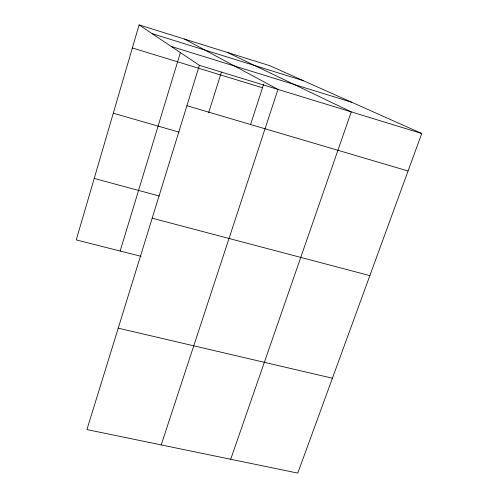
<?xml version="1.0" encoding="UTF-8"?>
<svg xmlns="http://www.w3.org/2000/svg" width="498" height="498" viewBox="0 0 498 498"><rect width="100%" height="100%" fill="white"/><g stroke="black" fill="none" stroke-linecap="round" stroke-linejoin="round"><path stroke-width="0.75" d="M139.104 24.9L199.387 65.325L86.92 429.581L297.779 473.1L421.75 133.495L269.686 65.661L139.104 24.9L76.25 239.905L141.009 256.314M120.155 251.036L180.494 52.271M208.706 112.529L221.429 72.036M250.556 124.556L263.703 84.081M161.209 444.913L277.977 89.416L184.497 39.068M230.711 459.256L351.252 111.882L227.561 52.514M118.231 328.17L332.415 378.225M152.189 218.199L369.865 275.631M94.215 178.44L159.236 196M113.289 113.214L178.963 132.113M186.918 105.713L408.061 170.995M132.362 47.97L262.508 87.766M199.387 65.325L421.75 133.495M171.281 46.476L351.806 102.295M152.207 33.683L303.394 80.701"/></g></svg>
